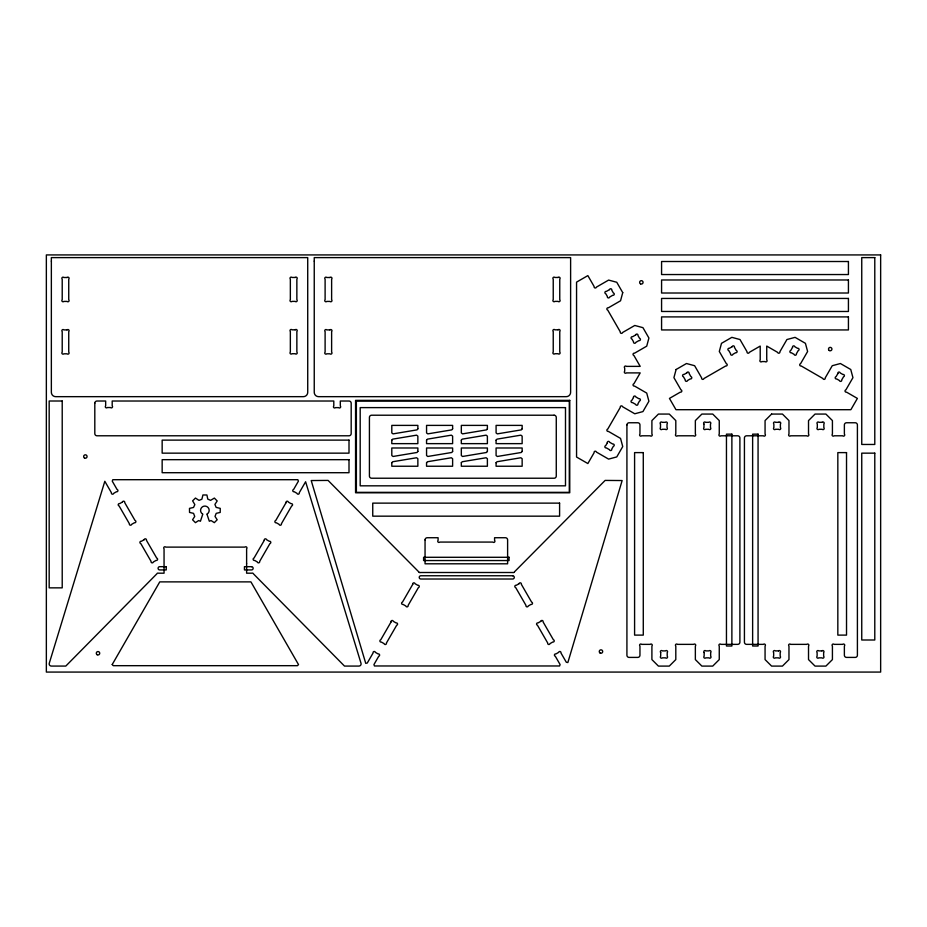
<?xml version="1.0" encoding="UTF-8"?>
<svg xmlns="http://www.w3.org/2000/svg" width="927" height="927" viewBox="0 0 927 927"><rect width="100%" height="100%" fill="white"/><g stroke="black" fill="none" stroke-linecap="round" stroke-linejoin="round"><path stroke-width="1.39" d="M514.531 571.762L605.134 480.418L622.144 480.545L567.857 662.538L566.316 662.26L560.951 652.967A1.17 1.17 0 0 0 560.117 651.53A1.17 1.17 0 0 0 558.68 652.353L555.91 653.952A1.17 1.17 0 0 0 554.473 654.786A1.17 1.17 0 0 0 555.296 656.223L560.105 664.566L559.584 665.968L374.462 665.968L373.94 664.566L378.749 656.223A1.17 1.17 0 0 0 379.572 654.786A1.17 1.17 0 0 0 378.135 653.952L375.365 652.353A1.17 1.17 0 0 0 373.929 651.53A1.17 1.17 0 0 0 373.094 652.967L367.266 663.048L365.736 663.326L311.217 480.545L328.077 480.418L418.668 571.762M206.964 514.172L209.328 521.252L211.055 520.545L214.322 522.654L217.185 519.769L215.018 516.443L216.2 513.349L220.209 512.434L220.255 508.378L216.13 507.382L214.913 504.427L217.185 500.974L214.357 498.077L210.591 500.348L207.775 499.12L206.918 495.006L202.932 494.972L201.877 499.236L199.004 500.36L195.458 498.054L192.619 500.858L194.832 504.578L193.534 507.463L189.49 508.378L189.537 512.434L193.546 513.349L194.728 516.443L192.573 519.769L195.435 522.654L198.691 520.545L200.417 521.252L202.781 514.172M420.452 572.504L512.747 572.504M420.209 572.538A1.17 1.17 0 0 1 418.819 571.959M514.392 571.959A1.17 1.17 0 0 1 513.002 572.538M202.561 514.01A4.311 4.311 0 0 1 201.611 507.556A4.311 4.311 0 0 1 208.123 507.556A4.311 4.311 0 0 1 207.196 513.998M51.356 261.136L51.356 392.318A4.345 4.345 0 0 0 55.701 396.663L303.384 396.663A4.345 4.345 0 0 0 307.729 392.318L307.718 257.613L51.344 257.613L51.356 261.136M94.809 403.187L94.809 433.604A2.178 2.178 0 0 0 96.976 435.783L349.004 435.783A2.167 2.167 0 0 0 351.182 433.604L351.182 403.187A2.178 2.178 0 0 0 349.004 401.02L340.313 401.02L340.313 405.968A1.17 1.17 0 0 1 340.313 407.625A1.17 1.17 0 0 1 338.656 407.625L335.458 407.625A1.17 1.17 0 0 1 333.801 407.625A1.17 1.17 0 0 1 333.801 405.968L333.801 401.02L112.19 401.02L112.19 405.875A1.17 1.17 0 0 1 112.19 407.532A1.17 1.17 0 0 1 110.522 407.532L107.323 407.532A1.17 1.17 0 0 1 105.666 407.532A1.17 1.17 0 0 1 105.666 405.875L105.666 401.02L96.976 401.02A2.167 2.167 0 0 0 94.809 403.187M246.617 563.407L246.617 573.187L251.901 573.187A1.17 1.17 0 0 1 253.442 573.836L344.485 666.073L358.934 666.073A2.167 2.167 0 0 0 361.009 663.268L305.609 481.75L299.259 492.724A1.17 1.17 0 0 1 298.436 494.161A1.17 1.17 0 0 1 296.999 493.338L294.23 491.727A1.17 1.17 0 0 1 292.793 490.904A1.17 1.17 0 0 1 293.616 489.468L298.424 481.125L297.834 479.699L112.839 479.699L112.248 481.125L117.057 489.468A1.17 1.17 0 0 1 117.891 490.904A1.17 1.17 0 0 1 116.454 491.727L113.685 493.338A1.17 1.17 0 0 1 112.248 494.161A1.17 1.17 0 0 1 111.414 492.724L104.821 481.298L49.27 663.268A2.167 2.167 0 0 0 51.356 666.073L65.794 666.073L156.848 573.836A1.17 1.17 0 0 1 158.39 573.187L164.056 573.187L164.056 548.772A1.17 1.17 0 0 1 164.056 547.115A1.17 1.17 0 0 1 165.724 547.115L244.96 547.115A1.17 1.17 0 0 1 246.617 547.115A1.17 1.17 0 0 1 246.617 548.772L246.617 563.407M314.241 261.136L314.241 392.318A4.345 4.345 0 0 0 318.587 396.663L566.27 396.663A4.345 4.345 0 0 0 570.615 392.318L570.615 257.613L314.241 257.613L314.241 261.136M425.053 539.908L425.053 563.801L507.614 563.801L507.614 539.908A2.178 2.178 0 0 0 505.435 537.73L494.578 537.73L494.578 540.418A1.17 1.17 0 0 1 494.578 542.075A1.17 1.17 0 0 1 492.909 542.075L439.746 542.075A1.17 1.17 0 0 1 438.089 542.075A1.17 1.17 0 0 1 438.089 540.418L438.089 537.73L427.22 537.73A2.167 2.167 0 0 0 425.053 539.908M626.919 424.937L626.919 655.238A2.167 2.167 0 0 0 629.097 657.405L637.788 657.405A2.178 2.178 0 0 0 639.954 655.238L639.954 646.038A1.17 1.17 0 0 1 639.954 644.369A1.17 1.17 0 0 1 641.611 644.369L650.244 644.369A1.17 1.17 0 0 1 651.901 644.369A1.17 1.17 0 0 1 651.901 646.038L651.901 659.584L658.425 666.096L669.282 666.096L675.806 659.584L675.806 646.038A1.17 1.17 0 0 1 675.806 644.369A1.17 1.17 0 0 1 677.463 644.369L693.697 644.369A1.17 1.17 0 0 1 695.354 644.369A1.17 1.17 0 0 1 695.354 646.038L695.354 659.584L701.878 666.096L712.736 666.096L719.259 659.584L719.259 646.038A1.17 1.17 0 0 1 719.259 644.369A1.17 1.17 0 0 1 720.916 644.369L737.73 644.369A2.178 2.178 0 0 0 739.897 642.202L739.897 437.973A2.167 2.167 0 0 0 737.73 435.794L720.916 435.794A1.17 1.17 0 0 1 719.259 435.794A1.17 1.17 0 0 1 719.259 434.137L719.259 420.591L712.736 414.068L701.878 414.068L695.354 420.591L695.354 434.137A1.17 1.17 0 0 1 695.354 435.794A1.17 1.17 0 0 1 693.697 435.794L677.463 435.794A1.17 1.17 0 0 1 675.806 435.794A1.17 1.17 0 0 1 675.806 434.137L675.806 420.591L669.282 414.068L658.425 414.068L651.901 420.591L651.901 434.137A1.17 1.17 0 0 1 651.901 435.794A1.17 1.17 0 0 1 650.244 435.794L641.611 435.794A1.17 1.17 0 0 1 639.954 435.794A1.17 1.17 0 0 1 639.954 434.137L639.954 424.937A2.167 2.167 0 0 0 637.788 422.758L629.097 422.758A2.178 2.178 0 0 0 626.919 424.937M660.499 423.987L660.499 427.625A1.17 1.17 0 0 0 660.499 429.282A1.17 1.17 0 0 0 662.156 429.282L665.354 429.282A1.17 1.17 0 0 0 667.011 429.282A1.17 1.17 0 0 0 667.011 427.625L667.011 423.987A1.17 1.17 0 0 0 667.011 422.33A1.17 1.17 0 0 0 665.354 422.33L662.156 422.33A1.17 1.17 0 0 0 660.499 422.33A1.17 1.17 0 0 0 660.499 423.987M660.696 652.55L660.696 656.189A1.17 1.17 0 0 0 660.696 657.846A1.17 1.17 0 0 0 662.353 657.846L665.551 657.846A1.17 1.17 0 0 0 667.208 657.846A1.17 1.17 0 0 0 667.208 656.189L667.208 652.55A1.17 1.17 0 0 0 667.208 650.893A1.17 1.17 0 0 0 665.551 650.893L662.353 650.893A1.17 1.17 0 0 0 660.696 650.893A1.17 1.17 0 0 0 660.696 652.55M703.952 423.987L703.952 427.625A1.17 1.17 0 0 0 703.952 429.282A1.17 1.17 0 0 0 705.609 429.282L708.807 429.282A1.17 1.17 0 0 0 710.464 429.282A1.17 1.17 0 0 0 710.464 427.625L710.464 423.987A1.17 1.17 0 0 0 710.464 422.33A1.17 1.17 0 0 0 708.807 422.33L705.609 422.33A1.17 1.17 0 0 0 703.952 422.33A1.17 1.17 0 0 0 703.952 423.987M704.149 652.55L704.149 656.189A1.17 1.17 0 0 0 704.149 657.846A1.17 1.17 0 0 0 705.806 657.846L709.004 657.846A1.17 1.17 0 0 0 710.661 657.846A1.17 1.17 0 0 0 710.661 656.189L710.661 652.55A1.17 1.17 0 0 0 710.661 650.893A1.17 1.17 0 0 0 709.004 650.893L705.806 650.893A1.17 1.17 0 0 0 704.149 650.893A1.17 1.17 0 0 0 704.149 652.55M112.225 664.52L113.303 665.679L297.428 665.679L298.517 664.589L250.927 581.878L159.757 581.878L112.225 664.52M391.797 440.128L391.785 443.639L417.857 443.639L417.857 436.119L416.594 435.157L392.7 439.143L391.797 440.128M391.797 462.724L391.797 466.235L417.868 466.235L417.857 458.714L416.594 457.753L392.7 461.739L391.797 462.724M417.868 428.819L417.046 429.873L393.06 433.871L391.808 432.967L391.797 425.389L417.868 425.389L417.868 428.819M417.868 451.414L417.046 452.469L393.06 456.466L391.808 455.563L391.797 447.984L417.868 447.984L417.868 451.414M426.559 440.128L426.547 443.639L452.619 443.639L452.619 436.119L451.356 435.157L427.463 439.143L426.559 440.128M426.559 462.724L426.547 466.235L452.619 466.235L452.619 458.714L451.356 457.753L427.463 461.739L426.559 462.724M452.631 428.819L451.808 429.873L427.822 433.871L426.571 432.967L426.559 425.389L452.631 425.389L452.631 428.819M452.631 451.414L451.808 452.469L427.822 456.466L426.571 455.563L426.559 447.984L452.631 447.984L452.631 451.414M461.322 440.128L461.322 443.639L487.393 443.639L487.382 436.119L486.119 435.157L462.225 439.143L461.322 440.128M461.322 462.724L461.322 466.235L487.393 466.235L487.382 458.714L486.119 457.753L462.225 461.739L461.322 462.724M487.393 428.819L486.571 429.873L462.585 433.871L461.333 432.967L461.322 425.389L487.393 425.389L487.393 428.819M487.393 451.414L486.571 452.469L462.585 456.466L461.333 455.563L461.322 447.984L487.393 447.984L487.393 451.414M496.084 440.128L496.072 443.639L522.144 443.639L522.144 436.119L520.881 435.157L496.988 439.143L496.084 440.128M496.084 462.724L496.084 466.235L522.156 466.235L522.144 458.714L520.881 457.753L496.988 461.739L496.084 462.724M522.156 428.819L521.333 429.873L497.347 433.871L496.096 432.967L496.084 425.389L522.156 425.389L522.156 428.819M522.156 451.414L521.333 452.469L497.347 456.466L496.096 455.563L496.084 447.984L522.156 447.984L522.156 451.414M622.735 292.631L620.545 300.788L608.344 307.822A1.17 1.17 0 0 0 606.907 308.656A1.17 1.17 0 0 0 607.741 310.093L620.314 331.901A1.17 1.17 0 0 0 621.136 333.338A1.17 1.17 0 0 0 622.573 332.503L634.775 325.47L642.944 327.66L648.912 338.007L646.722 346.165L634.52 353.21A1.17 1.17 0 0 0 633.083 354.033A1.17 1.17 0 0 0 633.906 355.47L640.198 366.374L626.351 366.374A1.17 1.17 0 0 0 624.694 366.374A1.17 1.17 0 0 0 624.694 368.031L624.694 371.229A1.17 1.17 0 0 0 624.694 372.897A1.17 1.17 0 0 0 626.351 372.897L640.198 372.897L633.917 383.766A1.17 1.17 0 0 0 633.083 385.203A1.17 1.17 0 0 0 634.52 386.038L646.722 393.083L648.912 401.24L642.932 411.588L634.775 413.778L622.573 406.733A1.17 1.17 0 0 0 621.136 405.91A1.17 1.17 0 0 0 620.302 407.347L607.741 429.097A1.17 1.17 0 0 0 606.918 430.534A1.17 1.17 0 0 0 608.355 431.368L620.545 438.413L622.735 446.571L616.768 456.918L608.599 459.108L596.397 452.063A1.17 1.17 0 0 0 594.96 451.229A1.17 1.17 0 0 0 594.137 452.666L587.857 463.546L576.559 457.034L576.559 282.132L587.857 275.609L594.137 286.513A1.17 1.17 0 0 0 594.972 287.949A1.17 1.17 0 0 0 596.409 287.127L608.61 280.081L616.768 282.272L622.735 292.631M676.119 369.491L673.917 377.648L680.963 389.861A1.17 1.17 0 0 1 681.785 391.298A1.17 1.17 0 0 1 680.348 392.121L669.456 398.413L675.968 409.699L850.87 409.699L857.382 398.413L846.513 392.133A1.17 1.17 0 0 1 845.076 391.298A1.17 1.17 0 0 1 845.899 389.861L852.944 377.66L850.754 369.502L840.407 363.523L832.249 365.713L825.204 377.915A1.17 1.17 0 0 1 824.37 379.352A1.17 1.17 0 0 1 822.933 378.517L801.183 365.956A1.17 1.17 0 0 1 799.746 365.134A1.17 1.17 0 0 1 800.569 363.697L807.614 351.495L805.424 343.326L795.076 337.358L786.919 339.537L779.874 351.739A1.17 1.17 0 0 1 779.051 353.175A1.17 1.17 0 0 1 777.614 352.353L766.733 346.072L766.733 359.908A1.17 1.17 0 0 1 766.733 361.565A1.17 1.17 0 0 1 765.076 361.565L761.867 361.565A1.17 1.17 0 0 1 760.21 361.565A1.17 1.17 0 0 1 760.21 359.908L760.21 346.072L749.306 352.353A1.17 1.17 0 0 1 747.869 353.187A1.17 1.17 0 0 1 747.046 351.75L740.001 339.537L731.843 337.347L721.496 343.326L719.306 351.484L726.339 363.685A1.17 1.17 0 0 1 727.174 365.122A1.17 1.17 0 0 1 725.737 365.956L703.929 378.529A1.17 1.17 0 0 1 702.492 379.352A1.17 1.17 0 0 1 701.669 377.915L694.624 365.713L686.467 363.523L676.119 369.491M264.299 540.302L253.998 558.124A1.17 1.17 0 0 0 253.175 559.56A1.17 1.17 0 0 0 254.612 560.395L257.382 561.994A1.17 1.17 0 0 0 258.818 562.828A1.17 1.17 0 0 0 259.653 561.391L269.942 543.558A1.17 1.17 0 0 0 270.765 542.121A1.17 1.17 0 0 0 269.328 541.298L266.559 539.699A1.17 1.17 0 0 0 265.122 538.865A1.17 1.17 0 0 0 264.299 540.302M286.037 502.677L275.748 520.51A1.17 1.17 0 0 0 274.913 521.947A1.17 1.17 0 0 0 276.35 522.77L279.131 524.369A1.17 1.17 0 0 0 280.568 525.203A1.17 1.17 0 0 0 281.391 523.767L291.681 505.945A1.17 1.17 0 0 0 292.515 504.508A1.17 1.17 0 0 0 291.078 503.674L288.309 502.075A1.17 1.17 0 0 0 286.872 501.24A1.17 1.17 0 0 0 286.037 502.677M412.758 584.311L402.469 602.133A1.17 1.17 0 0 0 401.634 603.57A1.17 1.17 0 0 0 403.071 604.404L405.852 606.003A1.17 1.17 0 0 0 407.289 606.837A1.17 1.17 0 0 0 408.112 605.401L418.401 587.579A1.17 1.17 0 0 0 419.236 586.142A1.17 1.17 0 0 0 417.799 585.308L415.029 583.709A1.17 1.17 0 0 0 413.593 582.874A1.17 1.17 0 0 0 412.758 584.311M391.055 621.959L380.765 639.781A1.17 1.17 0 0 0 379.931 641.217A1.17 1.17 0 0 0 381.368 642.052L384.137 643.651A1.17 1.17 0 0 0 385.574 644.474A1.17 1.17 0 0 0 386.408 643.037L396.698 625.215A1.17 1.17 0 0 0 397.521 623.778A1.17 1.17 0 0 0 396.084 622.944L393.315 621.345A1.17 1.17 0 0 0 391.878 620.522A1.17 1.17 0 0 0 391.055 621.959M607.336 442.839L605.737 445.609A1.17 1.17 0 0 0 604.902 447.046A1.17 1.17 0 0 0 606.339 447.88L609.491 449.699A1.17 1.17 0 0 0 610.928 450.522A1.17 1.17 0 0 0 611.75 449.085L613.35 446.316A1.17 1.17 0 0 0 614.184 444.879A1.17 1.17 0 0 0 612.747 444.056L609.595 442.237A1.17 1.17 0 0 0 608.158 441.403A1.17 1.17 0 0 0 607.336 442.839M633.5 397.509L631.901 400.29A1.17 1.17 0 0 0 631.067 401.727A1.17 1.17 0 0 0 632.504 402.55L635.655 404.369A1.17 1.17 0 0 0 637.092 405.203A1.17 1.17 0 0 0 637.927 403.766L639.526 400.985A1.17 1.17 0 0 0 640.348 399.549A1.17 1.17 0 0 0 638.912 398.726L635.771 396.907A1.17 1.17 0 0 0 634.335 396.072A1.17 1.17 0 0 0 633.5 397.509M792.562 347.347L790.743 350.499A1.17 1.17 0 0 0 789.92 351.936A1.17 1.17 0 0 0 791.357 352.758L794.126 354.357A1.17 1.17 0 0 0 795.563 355.192A1.17 1.17 0 0 0 796.386 353.755L798.205 350.603A1.17 1.17 0 0 0 799.039 349.166A1.17 1.17 0 0 0 797.602 348.343L794.833 346.744A1.17 1.17 0 0 0 793.396 345.91A1.17 1.17 0 0 0 792.562 347.347M837.892 373.523L836.073 376.663A1.17 1.17 0 0 0 835.239 378.1A1.17 1.17 0 0 0 836.675 378.934L839.456 380.533A1.17 1.17 0 0 0 840.893 381.356A1.17 1.17 0 0 0 841.716 379.919L843.535 376.779A1.17 1.17 0 0 0 844.358 375.342A1.17 1.17 0 0 0 842.921 374.508L840.152 372.909A1.17 1.17 0 0 0 838.715 372.086A1.17 1.17 0 0 0 837.892 373.523M771.588 414.068L765.065 420.591L765.065 434.137A1.17 1.17 0 0 1 765.065 435.794A1.17 1.17 0 0 1 763.408 435.794L746.606 435.794A2.167 2.167 0 0 0 744.427 437.973L744.427 642.202A2.178 2.178 0 0 0 746.606 644.369L763.408 644.369A1.17 1.17 0 0 1 765.065 644.369A1.17 1.17 0 0 1 765.065 646.038L765.065 659.584L771.588 666.096L782.446 666.096L788.97 659.584L788.97 646.038A1.17 1.17 0 0 1 788.97 644.369A1.17 1.17 0 0 1 790.627 644.369L806.861 644.369A1.17 1.17 0 0 1 808.518 644.369A1.17 1.17 0 0 1 808.518 646.038L808.518 659.584L815.042 666.096L825.899 666.096L832.423 659.584L832.423 646.038A1.17 1.17 0 0 1 832.423 644.369A1.17 1.17 0 0 1 834.08 644.369L842.713 644.369A1.17 1.17 0 0 1 844.37 644.369A1.17 1.17 0 0 1 844.37 646.038L844.37 655.238A2.178 2.178 0 0 0 846.548 657.405L855.239 657.405A2.167 2.167 0 0 0 857.405 655.238L857.405 424.937A2.178 2.178 0 0 0 855.239 422.758L846.548 422.758A2.167 2.167 0 0 0 844.37 424.937L844.37 434.137A1.17 1.17 0 0 1 844.37 435.794A1.17 1.17 0 0 1 842.713 435.794L834.08 435.794A1.17 1.17 0 0 1 832.423 435.794A1.17 1.17 0 0 1 832.423 434.137L832.423 420.591L825.899 414.068L815.042 414.068L808.518 420.591L808.518 434.137A1.17 1.17 0 0 1 808.518 435.794A1.17 1.17 0 0 1 806.861 435.794L790.627 435.794A1.17 1.17 0 0 1 788.97 435.794A1.17 1.17 0 0 1 788.97 434.137L788.97 420.591L782.446 414.068L771.588 414.068M122.457 502.04L119.687 503.639A1.17 1.17 0 0 0 118.25 504.473A1.17 1.17 0 0 0 119.085 505.91L129.374 523.732A1.17 1.17 0 0 0 130.197 525.169A1.17 1.17 0 0 0 131.634 524.346L134.403 522.747A1.17 1.17 0 0 0 135.84 521.913A1.17 1.17 0 0 0 135.018 520.476L124.728 502.654A1.17 1.17 0 0 0 123.894 501.217A1.17 1.17 0 0 0 122.457 502.04M144.172 539.688L141.391 541.287A1.17 1.17 0 0 0 139.954 542.121A1.17 1.17 0 0 0 140.788 543.558L151.078 561.38A1.17 1.17 0 0 0 151.912 562.816A1.17 1.17 0 0 0 153.349 561.982L156.118 560.383A1.17 1.17 0 0 0 157.555 559.549A1.17 1.17 0 0 0 156.721 558.112L146.431 540.29A1.17 1.17 0 0 0 145.609 538.854A1.17 1.17 0 0 0 144.172 539.688M609.514 289.606L606.374 291.426A1.17 1.17 0 0 0 604.937 292.26A1.17 1.17 0 0 0 605.76 293.697L607.37 296.466A1.17 1.17 0 0 0 608.193 297.903A1.17 1.17 0 0 0 609.63 297.069L612.782 295.25A1.17 1.17 0 0 0 614.219 294.427A1.17 1.17 0 0 0 613.384 292.99L611.785 290.221A1.17 1.17 0 0 0 610.951 288.784A1.17 1.17 0 0 0 609.514 289.606M635.69 334.937L632.538 336.756A1.17 1.17 0 0 0 631.102 337.579A1.17 1.17 0 0 0 631.936 339.015L633.535 341.796A1.17 1.17 0 0 0 634.369 343.233A1.17 1.17 0 0 0 635.806 342.399L638.946 340.58A1.17 1.17 0 0 0 640.383 339.745A1.17 1.17 0 0 0 639.56 338.32L637.961 335.539A1.17 1.17 0 0 0 637.127 334.102A1.17 1.17 0 0 0 635.69 334.937M686.826 372.874L684.056 374.473A1.17 1.17 0 0 0 682.62 375.308A1.17 1.17 0 0 0 683.442 376.744L685.262 379.885A1.17 1.17 0 0 0 686.096 381.321A1.17 1.17 0 0 0 687.533 380.499L690.302 378.9A1.17 1.17 0 0 0 691.739 378.065A1.17 1.17 0 0 0 690.905 376.629L689.097 373.488A1.17 1.17 0 0 0 688.263 372.051A1.17 1.17 0 0 0 686.826 372.874M732.156 346.71L729.375 348.309A1.17 1.17 0 0 0 727.938 349.131A1.17 1.17 0 0 0 728.773 350.568L730.592 353.72A1.17 1.17 0 0 0 731.426 355.157A1.17 1.17 0 0 0 732.863 354.323L735.632 352.723A1.17 1.17 0 0 0 737.069 351.901A1.17 1.17 0 0 0 736.235 350.464L734.416 347.312A1.17 1.17 0 0 0 733.593 345.875A1.17 1.17 0 0 0 732.156 346.71M519.062 583.697L516.293 585.296A1.17 1.17 0 0 0 514.856 586.131A1.17 1.17 0 0 0 515.69 587.567L525.98 605.389A1.17 1.17 0 0 0 526.803 606.826A1.17 1.17 0 0 0 528.239 605.991L531.02 604.392A1.17 1.17 0 0 0 532.457 603.57A1.17 1.17 0 0 0 531.623 602.133L521.333 584.3A1.17 1.17 0 0 0 520.499 582.863A1.17 1.17 0 0 0 519.062 583.697M540.812 621.322L538.042 622.921A1.17 1.17 0 0 0 536.606 623.744A1.17 1.17 0 0 0 537.428 625.18L547.718 643.014A1.17 1.17 0 0 0 548.552 644.45A1.17 1.17 0 0 0 549.989 643.616L552.759 642.017A1.17 1.17 0 0 0 554.195 641.183A1.17 1.17 0 0 0 553.373 639.746L543.083 621.924A1.17 1.17 0 0 0 542.249 620.487A1.17 1.17 0 0 0 540.812 621.322M880.65 254.925L46.35 254.925L46.35 672.075L880.65 672.075L880.65 254.925M874.787 257.613L861.751 257.613L861.751 444.462L874.787 444.462L874.787 257.613M848.425 261.507L661.577 261.507L661.577 274.543L848.425 274.543L848.425 261.507M67.068 277.509L63.87 277.509A1.17 1.17 0 0 0 62.213 277.509A1.17 1.17 0 0 0 62.213 279.166L62.213 299.745A1.17 1.17 0 0 0 62.213 301.414A1.17 1.17 0 0 0 63.87 301.414L67.068 301.414A1.17 1.17 0 0 0 68.737 301.414A1.17 1.17 0 0 0 68.737 299.745L68.737 279.166A1.17 1.17 0 0 0 68.737 277.509A1.17 1.17 0 0 0 67.068 277.509M295.203 277.474L292.005 277.474A1.17 1.17 0 0 0 290.348 277.474A1.17 1.17 0 0 0 290.348 279.131L290.348 299.722A1.17 1.17 0 0 0 290.348 301.379A1.17 1.17 0 0 0 292.005 301.379L295.203 301.379A1.17 1.17 0 0 0 296.86 301.379A1.17 1.17 0 0 0 296.86 299.722L296.86 279.131A1.17 1.17 0 0 0 296.86 277.474A1.17 1.17 0 0 0 295.203 277.474M329.966 277.509L326.767 277.509A1.17 1.17 0 0 0 325.11 277.509A1.17 1.17 0 0 0 325.11 279.166L325.11 299.745A1.17 1.17 0 0 0 325.11 301.414A1.17 1.17 0 0 0 326.767 301.414L329.966 301.414A1.17 1.17 0 0 0 331.623 301.414A1.17 1.17 0 0 0 331.623 299.745L331.623 279.166A1.17 1.17 0 0 0 331.623 277.509A1.17 1.17 0 0 0 329.966 277.509M558.089 277.474L554.891 277.474A1.17 1.17 0 0 0 553.234 277.474A1.17 1.17 0 0 0 553.234 279.131L553.234 299.722A1.17 1.17 0 0 0 553.234 301.379A1.17 1.17 0 0 0 554.891 301.379L558.089 301.379A1.17 1.17 0 0 0 559.757 301.379A1.17 1.17 0 0 0 559.757 299.722L559.757 279.131A1.17 1.17 0 0 0 559.757 277.474A1.17 1.17 0 0 0 558.089 277.474M848.425 279.977L661.577 279.977L661.577 293.013L848.425 293.013L848.425 279.977M848.425 298.436L661.577 298.436L661.577 311.472L848.425 311.472L848.425 298.436M848.425 316.907L661.577 316.907L661.577 329.942L848.425 329.942L848.425 316.907M67.068 329.896L63.87 329.896A1.17 1.17 0 0 0 62.213 329.896A1.17 1.17 0 0 0 62.213 331.553L62.213 352.133A1.17 1.17 0 0 0 62.213 353.801A1.17 1.17 0 0 0 63.87 353.801L67.068 353.801A1.17 1.17 0 0 0 68.737 353.801A1.17 1.17 0 0 0 68.737 352.133L68.737 331.553A1.17 1.17 0 0 0 68.737 329.896A1.17 1.17 0 0 0 67.068 329.896M295.203 329.815L292.005 329.815A1.17 1.17 0 0 0 290.348 329.815A1.17 1.17 0 0 0 290.348 331.472L290.348 352.063A1.17 1.17 0 0 0 290.348 353.72A1.17 1.17 0 0 0 292.005 353.72L295.203 353.72A1.17 1.17 0 0 0 296.86 353.72A1.17 1.17 0 0 0 296.86 352.063L296.86 331.472A1.17 1.17 0 0 0 296.86 329.815A1.17 1.17 0 0 0 295.203 329.815M329.966 329.896L326.767 329.896A1.17 1.17 0 0 0 325.11 329.896A1.17 1.17 0 0 0 325.11 331.553L325.11 352.133A1.17 1.17 0 0 0 325.11 353.801A1.17 1.17 0 0 0 326.767 353.801L329.966 353.801A1.17 1.17 0 0 0 331.623 353.801A1.17 1.17 0 0 0 331.623 352.133L331.623 331.553A1.17 1.17 0 0 0 331.623 329.896A1.17 1.17 0 0 0 329.966 329.896M558.089 329.815L554.891 329.815A1.17 1.17 0 0 0 553.234 329.815A1.17 1.17 0 0 0 553.234 331.472L553.234 352.063A1.17 1.17 0 0 0 553.234 353.72A1.17 1.17 0 0 0 554.891 353.72L558.089 353.72A1.17 1.17 0 0 0 559.757 353.72A1.17 1.17 0 0 0 559.757 352.063L559.757 331.472A1.17 1.17 0 0 0 559.757 329.815A1.17 1.17 0 0 0 558.089 329.815M569.757 400.371L355.562 400.371L355.562 492.758L569.757 492.758L569.757 400.371M62.213 401.009L49.177 401.009L49.177 587.857L62.213 587.857L62.213 401.009M569.294 401.101L356.374 401.101L356.374 492.353L569.294 492.353L569.294 401.101M565.493 407.613L360.186 407.613L360.186 485.829L565.493 485.829L565.493 407.613M554.091 415.215L371.588 415.215A2.167 2.167 0 0 0 369.421 417.393L369.421 476.049A2.178 2.178 0 0 0 371.588 478.228L554.091 478.228A2.167 2.167 0 0 0 556.27 476.049L556.27 417.393A2.178 2.178 0 0 0 554.091 415.215M778.715 422.33L775.517 422.33A1.17 1.17 0 0 0 773.86 422.33A1.17 1.17 0 0 0 773.86 423.987L773.86 427.625A1.17 1.17 0 0 0 773.86 429.282A1.17 1.17 0 0 0 775.517 429.282L778.715 429.282A1.17 1.17 0 0 0 780.383 429.282A1.17 1.17 0 0 0 780.383 427.625L780.383 423.987A1.17 1.17 0 0 0 780.383 422.33A1.17 1.17 0 0 0 778.715 422.33M822.168 422.33L818.97 422.33A1.17 1.17 0 0 0 817.313 422.33A1.17 1.17 0 0 0 817.313 423.987L817.313 427.625A1.17 1.17 0 0 0 817.313 429.282A1.17 1.17 0 0 0 818.97 429.282L822.168 429.282A1.17 1.17 0 0 0 823.836 429.282A1.17 1.17 0 0 0 823.836 427.625L823.836 423.987A1.17 1.17 0 0 0 823.836 422.33A1.17 1.17 0 0 0 822.168 422.33M731.878 434.16L726.455 434.16L726.455 646.015L731.878 646.015L731.878 434.16M758.066 434.16L752.631 434.16L752.631 646.015L758.066 646.015L758.066 434.16M349.004 440.116L162.155 440.116L162.155 453.152L349.004 453.152L349.004 440.116M643.28 452.608L634.589 452.608L634.589 635.111L643.28 635.111L643.28 452.608M846.525 452.608L837.834 452.608L837.834 635.111L846.525 635.111L846.525 452.608M874.787 453.152L861.751 453.152L861.751 640.001L874.787 640.001L874.787 453.152M349.004 459.676L162.155 459.676L162.155 472.712L349.004 472.712L349.004 459.676M559.595 503.129L372.747 503.129L372.747 516.165L559.595 516.165L559.595 503.129M509.062 557.289L423.593 557.289L423.593 560.545L509.062 560.545L509.062 557.289M166.234 566.675L159.711 566.675A1.634 1.634 0 0 0 158.088 568.297A1.634 1.634 0 0 0 159.711 569.931L166.234 569.931L166.234 566.675M251.507 566.675L244.45 566.675L244.45 569.931L251.507 569.931A1.634 1.634 0 0 0 253.141 568.297A1.634 1.634 0 0 0 251.507 566.675M512.654 575.76L420.858 575.76A1.634 1.634 0 0 0 419.224 577.394A1.634 1.634 0 0 0 420.858 579.016L512.654 579.016A1.634 1.634 0 0 0 514.276 577.394A1.634 1.634 0 0 0 512.654 575.76M778.518 650.893L775.32 650.893A1.17 1.17 0 0 0 773.663 650.893A1.17 1.17 0 0 0 773.663 652.55L773.663 656.189A1.17 1.17 0 0 0 773.663 657.846A1.17 1.17 0 0 0 775.32 657.846L778.518 657.846A1.17 1.17 0 0 0 780.175 657.846A1.17 1.17 0 0 0 780.175 656.189L780.175 652.55A1.17 1.17 0 0 0 780.175 650.893A1.17 1.17 0 0 0 778.518 650.893M821.971 650.893L818.773 650.893A1.17 1.17 0 0 0 817.116 650.893A1.17 1.17 0 0 0 817.116 652.55L817.116 656.189A1.17 1.17 0 0 0 817.116 657.846A1.17 1.17 0 0 0 818.773 657.846L821.971 657.846A1.17 1.17 0 0 0 823.628 657.846A1.17 1.17 0 0 0 823.628 656.189L823.628 652.55A1.17 1.17 0 0 0 823.628 650.893A1.17 1.17 0 0 0 821.971 650.893M829.259 350.499A1.715 1.715 0 0 0 831.925 349.212A1.715 1.715 0 0 0 829.468 347.544A1.715 1.715 0 0 0 829.259 350.499M600.117 653.025A1.715 1.715 0 0 0 602.689 651.542A1.715 1.715 0 0 0 600.117 650.059A1.715 1.715 0 0 0 600.117 653.025M640.499 283.847A1.715 1.715 0 0 0 643.06 282.364A1.715 1.715 0 0 0 640.499 280.881A1.715 1.715 0 0 0 640.499 283.847M97.161 654.74A1.715 1.715 0 0 0 99.722 653.257A1.715 1.715 0 0 0 97.161 651.774A1.715 1.715 0 0 0 97.161 654.74M84.496 457.996A1.715 1.715 0 0 0 87.068 456.524A1.715 1.715 0 0 0 84.496 455.041A1.715 1.715 0 0 0 84.496 457.996"/></g></svg>
